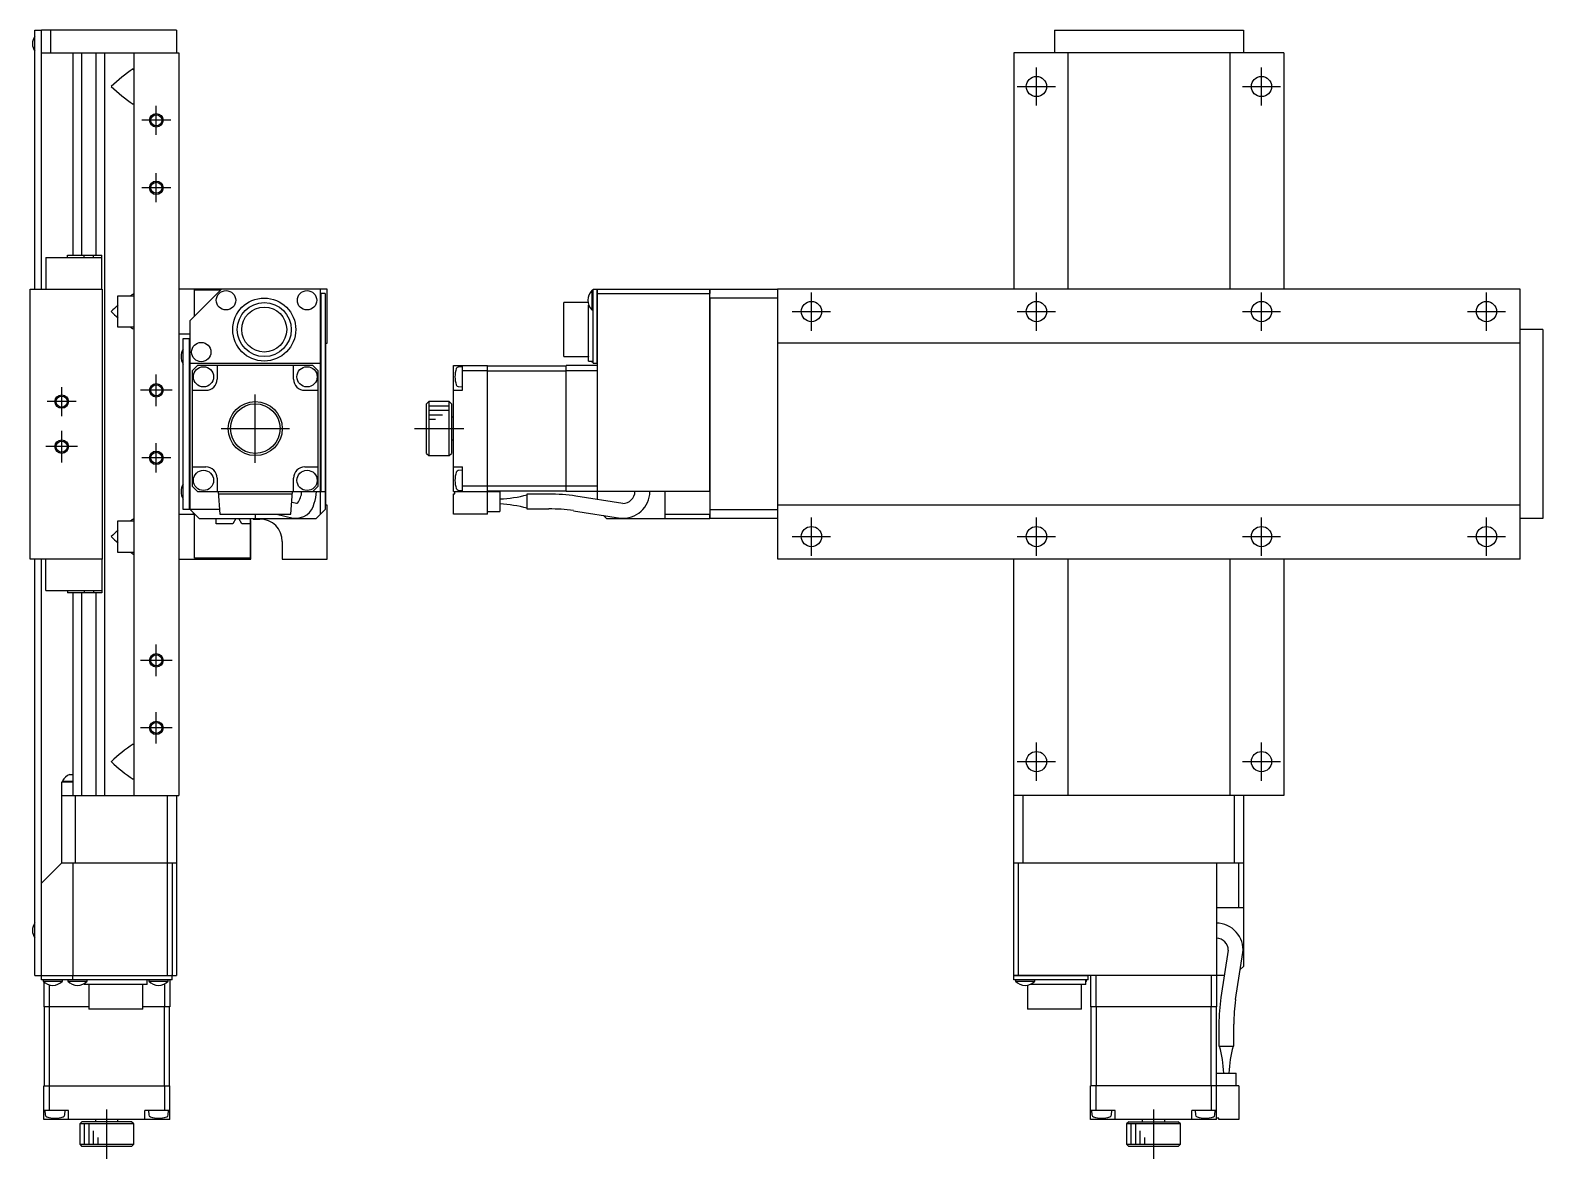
# Model space of a CAD drawing. Extents: x -1 to 693, y -8 to 434.
# Drawn here: x 357.1 to 693.2, y 95.3 to 346.1 of the extents above; entities that cross this region are included whole.
import ezdxf

# ---------------------------------------------------------------- set-up
doc = ezdxf.new("R2010")
doc.units = 0
doc.header["$LTSCALE"] = 0.5
doc.linetypes.add('CENTER', pattern=[50.8, 31.75, -6.35, 6.35, -6.35])
for name, color, linetype in [('MSM_CENTER', 1, 'CENTER'), ('MSM_CONTINUOUS', 7, 'CONTINUOUS'), ('MSM_NARROW', 5, 'CONTINUOUS')]:
    doc.layers.add(name, color=color, linetype=linetype)

msp = doc.modelspace()

# ---------------------------------------------------------------- linework, layer by layer
at = {"layer": 'MSM_CENTER'}
for p, q in [((580.65, 329.32), (580.65, 337.82)), ((630.65, 329.32), (630.65, 337.82)), ((576.4, 333.57), (584.9, 333.57)), ((626.4, 333.57), (634.9, 333.57)), ((388.3, 326.07), (381.84, 326.07)), ((385.07, 322.84), (385.07, 329.3)), ((385.07, 307.84), (385.07, 314.3)), ((388.3, 311.07), (381.84, 311.07)), ((530.65, 279.32), (530.65, 287.82)), ((580.65, 279.32), (580.65, 287.82)), ((630.65, 279.32), (630.65, 287.82)), ((680.65, 279.32), (680.65, 287.82)), ((526.4, 283.57), (534.9, 283.57)), ((576.4, 283.57), (584.9, 283.57)), ((626.4, 283.57), (634.9, 283.57)), ((676.4, 283.57), (684.9, 283.57)), ((385.07, 262.57), (385.07, 269.57)), ((364.07, 260.34), (364.07, 266.8)), ((388.57, 266.07), (381.57, 266.07)), ((367.3, 263.57), (360.84, 263.57)), ((407.07, 249.97), (407.07, 265.17)), ((364.07, 250.07), (364.07, 257.07)), ((399.47, 257.57), (414.67, 257.57)), ((442.43, 257.57), (453.38, 257.57)), ((367.57, 253.57), (360.57, 253.57)), ((385.07, 247.84), (385.07, 254.3)), ((388.3, 251.07), (381.84, 251.07)), ((530.65, 229.32), (530.65, 237.82)), ((580.65, 229.32), (580.65, 237.82)), ((630.65, 229.32), (630.65, 237.82)), ((680.65, 229.32), (680.65, 237.82)), ((526.4, 233.57), (534.9, 233.57)), ((576.4, 233.57), (584.9, 233.57)), ((626.4, 233.57), (634.9, 233.57)), ((676.4, 233.57), (684.9, 233.57)), ((385.07, 202.57), (385.07, 209.57)), ((388.57, 206.07), (381.57, 206.07)), ((385.07, 187.57), (385.07, 194.57)), ((388.57, 191.07), (381.57, 191.07)), ((580.65, 179.32), (580.65, 187.82)), ((630.65, 179.32), (630.65, 187.82)), ((576.4, 183.57), (584.9, 183.57)), ((626.4, 183.57), (634.9, 183.57)), ((374.07, 95.34), (374.07, 106.29)), ((606.65, 106.29), (606.65, 95.34))]:
    msp.add_line(p, q, dxfattribs=at)
at = {"layer": 'MSM_CONTINUOUS'}
for p, q in [((358.07, 288.57), (358.07, 346.07)), ((358.07, 346.07), (359.47, 346.07)), ((359.57, 345.97), (359.47, 346.07)), ((389.57, 346.07), (359.57, 346.07)), ((359.57, 288.57), (359.57, 346.07)), ((361.57, 346.07), (361.57, 341.07)), ((389.57, 346.07), (389.57, 341.07)), ((584.65, 346.07), (584.65, 341.07)), ((584.65, 346.07), (626.65, 346.07)), ((626.65, 346.07), (626.65, 341.07)), ((359.57, 341.07), (390.07, 341.07)), ((366.57, 341.07), (366.57, 296.07)), ((368.54, 296.07), (368.54, 341.07)), ((371.61, 341.07), (371.61, 296.07)), ((373.57, 341.07), (373.57, 176.07)), ((380.07, 341.07), (380.07, 176.07)), ((390.07, 341.07), (390.07, 176.07)), ((575.65, 341.07), (575.65, 288.57)), ((635.65, 341.07), (575.65, 341.07)), ((587.65, 341.07), (587.65, 288.57)), ((623.65, 341.07), (623.65, 288.57)), ((635.65, 341.07), (635.65, 288.57)), ((380.07, 337.31), (379.94, 337.47)), ((380.07, 329.83), (379.94, 329.67)), ((365.37, 296.07), (372.97, 296.07)), ((365.37, 295.57), (365.37, 296.07)), ((369.05, 295.57), (369.05, 296.07)), ((371.1, 295.57), (371.1, 296.07)), ((372.97, 288.57), (372.97, 296.07)), ((360.57, 295.57), (372.97, 295.57)), ((360.57, 295.57), (360.57, 288.57)), ((357.07, 288.57), (373.07, 288.57)), ((357.07, 228.57), (357.07, 288.57)), ((373.07, 288.57), (373.07, 228.57)), ((376.57, 280.07), (376.57, 287.07)), ((376.57, 287.07), (380.07, 287.07)), ((380.07, 287.31), (379.94, 287.47)), ((423.07, 288.57), (390.07, 288.57)), ((399.57, 288.57), (392.57, 281.57)), ((393.57, 282.57), (393.57, 288.37)), ((393.57, 288.37), (399.37, 288.37)), ((421.57, 238.57), (421.57, 288.57)), ((422.57, 287.57), (421.57, 287.57)), ((421.67, 287.57), (421.67, 243.57)), ((422.57, 287.57), (422.57, 239.57)), ((423.07, 276.57), (423.07, 288.57)), ((481.86, 288.22), (481.86, 283.92)), ((482.15, 288.22), (481.86, 288.22)), ((482.15, 272.07), (482.15, 288.57)), ((482.15, 288.57), (483.05, 288.57)), ((483.05, 272.07), (483.05, 288.57)), ((483.05, 288.57), (483.15, 288.47)), ((483.15, 288.57), (508.05, 288.57)), ((483.15, 241.82), (483.15, 288.57)), ((483.15, 287.57), (508.15, 287.57)), ((508.05, 288.57), (508.15, 288.47)), ((508.05, 243.57), (508.05, 288.57)), ((508.15, 288.57), (523.05, 288.57)), ((508.15, 287.57), (508.15, 288.57)), ((523.15, 286.57), (508.15, 286.57)), ((508.15, 237.57), (508.15, 286.57)), ((523.15, 288.47), (523.05, 288.57)), ((688.15, 288.57), (523.15, 288.57)), ((523.15, 228.57), (523.15, 288.57)), ((688.15, 228.57), (688.15, 288.57)), ((475.65, 273.57), (475.65, 285.57)), ((480.99, 285.57), (475.65, 285.57)), ((481.15, 272.57), (481.15, 284.99)), ((481.86, 283.92), (482.15, 283.92)), ((380.07, 280.07), (376.57, 280.07)), ((380.07, 279.83), (379.94, 279.67)), ((392.57, 239.57), (392.57, 281.57)), ((693.15, 279.57), (688.15, 279.57)), ((693.15, 279.57), (693.15, 237.57)), ((392.57, 278.57), (390.07, 278.57)), ((391.07, 239.57), (391.07, 277.57)), ((391.07, 277.57), (392.57, 277.57)), ((392.47, 239.57), (392.47, 277.57)), ((422.77, 276.57), (423.07, 276.57)), ((422.77, 240.57), (422.77, 276.57)), ((688.15, 276.57), (523.15, 276.57)), ((475.65, 273.57), (481.15, 273.57)), ((481.15, 272.57), (482.15, 272.57)), ((481.86, 272.57), (481.86, 272.42)), ((481.86, 272.42), (482.15, 272.42)), ((392.57, 272.07), (421.57, 272.07)), ((394.27, 271.57), (393.07, 270.37)), ((393.07, 270.37), (393.07, 244.77)), ((419.87, 271.57), (394.27, 271.57)), ((398.57, 271.57), (398.57, 268.57)), ((415.57, 268.57), (415.57, 271.57)), ((421.07, 270.37), (419.87, 271.57)), ((421.07, 244.77), (421.07, 270.37)), ((451.15, 243.57), (451.15, 271.57)), ((451.15, 271.57), (458.65, 271.57)), ((453.15, 271.32), (452.17, 271.23)), ((453.15, 266.07), (453.15, 271.57)), ((458.65, 270.37), (453.15, 270.37)), ((458.65, 238.57), (458.65, 271.57)), ((476.15, 271.47), (458.65, 271.47)), ((476.15, 270.33), (458.65, 270.33)), ((483.15, 271.57), (476.15, 271.57)), ((476.15, 243.57), (476.15, 271.57)), ((483.15, 270.37), (476.15, 270.37)), ((482.15, 272.07), (483.05, 272.07)), ((483.05, 272.07), (483.15, 272.17)), ((393.07, 266.07), (396.07, 266.07)), ((418.07, 266.07), (421.07, 266.07)), ((451.15, 266.07), (453.15, 266.07)), ((452.17, 266.9), (453.15, 266.82)), ((445.65, 263.57), (445.15, 263.07)), ((445.15, 252.07), (445.15, 263.07)), ((445.65, 263.57), (445.65, 251.57)), ((450.15, 263.57), (445.65, 263.57)), ((450.15, 251.57), (450.15, 263.57)), ((450.65, 263.07), (450.15, 263.57)), ((450.65, 263.07), (450.65, 252.07)), ((451.15, 260.07), (450.65, 260.07)), ((445.15, 252.07), (445.65, 251.57)), ((450.15, 251.57), (450.65, 252.07)), ((450.65, 255.07), (451.15, 255.07)), ((393.07, 249.07), (396.07, 249.07)), ((418.07, 249.07), (421.07, 249.07)), ((445.65, 251.57), (450.15, 251.57)), ((451.15, 249.07), (453.15, 249.07)), ((453.15, 243.57), (453.15, 249.07)), ((398.57, 246.57), (398.57, 243.57)), ((415.57, 243.57), (415.57, 246.57)), ((453.15, 248.32), (452.17, 248.23)), ((393.07, 244.77), (394.27, 243.57)), ((394.27, 243.57), (421.57, 243.57)), ((398.82, 243.57), (399.17, 238.57)), ((398.86, 243.07), (415.29, 243.07)), ((414.97, 238.57), (415.32, 243.57)), ((419.87, 243.57), (421.07, 244.77)), ((421.67, 243.57), (421.57, 243.67)), ((421.67, 243.57), (422.57, 243.57)), ((451.15, 243.57), (461.45, 243.57)), ((451.15, 238.57), (451.15, 243.07)), ((451.15, 243.07), (451.45, 243.07)), ((451.45, 243.07), (451.45, 243.57)), ((452.17, 243.9), (453.15, 243.82)), ((458.65, 244.77), (453.15, 244.77)), ((476.15, 244.81), (458.65, 244.81)), ((476.15, 243.67), (458.65, 243.67)), ((461.45, 243.57), (461.45, 239.17)), ((467.45, 243.02), (467.45, 239.72)), ((472.31, 243.02), (467.45, 243.02)), ((483.15, 244.77), (476.15, 244.77)), ((483.05, 243.57), (476.15, 243.57)), ((488.73, 240.94), (478.29, 242.59)), ((483.15, 243.67), (483.05, 243.57)), ((508.15, 243.57), (483.15, 243.57)), ((498.15, 237.57), (498.15, 243.57)), ((399.1, 239.57), (391.07, 239.57)), ((394.57, 237.57), (392.57, 239.57)), ((393.37, 238.57), (393.37, 238.77)), ((416.28, 240.92), (415.16, 241.18)), ((416.34, 240.96), (416.26, 240.92)), ((416.44, 241.04), (416.34, 240.96)), ((420.57, 237.57), (422.57, 239.57)), ((423.07, 240.57), (422.77, 240.57)), ((423.07, 228.57), (423.07, 240.57)), ((458.65, 239.17), (461.45, 239.17)), ((467.45, 239.72), (472.31, 239.72)), ((477.77, 239.33), (488.22, 237.68)), ((508.05, 238.57), (508.15, 238.71)), ((508.15, 239.57), (523.15, 239.57)), ((688.15, 240.57), (523.15, 240.57)), ((376.57, 230.07), (376.57, 237.07)), ((376.57, 237.07), (380.07, 237.07)), ((380.07, 237.31), (379.94, 237.47)), ((390.07, 238.57), (393.37, 238.57)), ((393.57, 228.77), (393.57, 238.57)), ((394.57, 237.57), (420.57, 237.57)), ((398.37, 236.37), (398.37, 237.57)), ((402.05, 236.37), (398.37, 236.37)), ((399.17, 238.57), (414.97, 238.57)), ((402.74, 237.56), (402.05, 236.37)), ((404.1, 236.37), (403.41, 237.56)), ((405.97, 236.37), (404.1, 236.37)), ((405.97, 237.57), (405.97, 228.77)), ((406.07, 237.17), (405.97, 237.17)), ((406.07, 228.57), (406.07, 237.17)), ((406.57, 237.47), (406.57, 237.57)), ((406.57, 237.47), (408.07, 237.47)), ((407.07, 238.57), (407.07, 237.57)), ((411.81, 238.57), (415.53, 237.7)), ((458.65, 238.57), (451.15, 238.57)), ((484.45, 238.28), (485.15, 237.57)), ((485.15, 237.57), (508.05, 237.57)), ((498.15, 238.57), (508.05, 238.57)), ((508.05, 237.57), (508.05, 238.57)), ((508.15, 237.67), (508.05, 237.57)), ((523.05, 237.57), (508.15, 237.57)), ((523.05, 237.57), (523.15, 237.67)), ((693.15, 237.57), (688.15, 237.57)), ((413.07, 232.47), (413.07, 228.57)), ((373.07, 228.57), (357.07, 228.57)), ((358.07, 136.07), (358.07, 228.57)), ((359.57, 136.07), (359.57, 228.57)), ((360.57, 221.57), (360.57, 228.57)), ((372.97, 228.57), (372.97, 221.07)), ((380.07, 230.07), (376.57, 230.07)), ((380.07, 229.83), (379.94, 229.67)), ((390.07, 228.57), (406.07, 228.57)), ((405.97, 228.77), (393.57, 228.77)), ((413.07, 228.57), (423.07, 228.57)), ((688.15, 228.57), (523.15, 228.57)), ((575.65, 136.07), (575.65, 228.57)), ((587.65, 228.57), (587.65, 176.07)), ((623.65, 228.57), (623.65, 176.07)), ((635.65, 228.57), (635.65, 176.07)), ((360.57, 221.57), (372.97, 221.57)), ((365.37, 221.57), (365.37, 221.07)), ((372.97, 221.07), (365.37, 221.07)), ((366.57, 221.07), (366.57, 176.07)), ((368.54, 176.07), (368.54, 221.07)), ((369.05, 221.57), (369.05, 221.07)), ((371.1, 221.57), (371.1, 221.07)), ((371.61, 221.07), (371.61, 176.07)), ((380.07, 187.31), (379.94, 187.47)), ((364.07, 161.07), (364.07, 179.07)), ((364.07, 179.07), (366.57, 179.07)), ((364.22, 179.27), (366.57, 179.27)), ((364.22, 179.27), (364.22, 179.07)), ((365.85, 180.72), (366.57, 180.72)), ((380.07, 179.83), (379.94, 179.67)), ((364.07, 176.07), (390.07, 176.07)), ((367.07, 176.07), (367.07, 161.07)), ((387.57, 136.07), (387.57, 176.07)), ((389.57, 176.07), (389.57, 136.07)), ((635.65, 176.07), (575.65, 176.07)), ((577.65, 176.07), (577.65, 161.07)), ((624.65, 161.07), (624.65, 176.07)), ((626.65, 176.07), (626.65, 138.07)), ((364.07, 161.07), (359.57, 156.57)), ((364.07, 161.07), (389.57, 161.07)), ((366.57, 161.07), (366.57, 136.07)), ((388.57, 161.07), (388.57, 136.07)), ((575.65, 161.07), (626.65, 161.07)), ((576.65, 136.07), (576.65, 161.07)), ((620.65, 161.07), (620.65, 136.07)), ((625.65, 151.07), (625.65, 161.07)), ((626.65, 151.07), (620.65, 151.07)), ((623.28, 141.65), (621.63, 131.2)), ((624.89, 130.69), (626.54, 141.14)), ((626.65, 138.07), (625.95, 137.36)), ((358.07, 136.07), (359.47, 136.07)), ((359.47, 136.07), (359.57, 136.17)), ((359.67, 136.07), (359.57, 135.97)), ((359.57, 136.07), (388.57, 136.07)), ((359.57, 135.07), (359.57, 135.97)), ((388.57, 135.97), (359.57, 135.97)), ((388.57, 135.07), (359.57, 135.07)), ((359.92, 135.07), (359.92, 134.78)), ((359.92, 134.78), (364.22, 134.78)), ((360.07, 134.63), (360.07, 129.07)), ((364.22, 134.78), (364.22, 135.07)), ((365.42, 135.07), (365.42, 134.78)), ((365.42, 134.78), (369.72, 134.78)), ((366.61, 136.07), (366.57, 135.97)), ((366.57, 135.07), (366.57, 135.97)), ((369.72, 134.78), (369.72, 135.07)), ((383.07, 134.07), (383.07, 135.07)), ((383.42, 135.07), (383.42, 134.78)), ((383.42, 134.78), (387.72, 134.78)), ((387.72, 134.78), (387.72, 135.07)), ((388.07, 135.07), (388.07, 129.07)), ((388.57, 135.97), (388.47, 136.07)), ((388.67, 136.07), (388.57, 136.17)), ((388.57, 135.07), (388.57, 135.97)), ((388.67, 136.07), (389.57, 136.07)), ((575.65, 135.97), (575.75, 136.07)), ((622.4, 136.07), (575.65, 136.07)), ((575.65, 135.07), (575.65, 135.97)), ((592.15, 135.97), (575.65, 135.97)), ((592.15, 135.07), (575.65, 135.07)), ((576, 135.07), (576, 134.78)), ((576, 134.78), (580.3, 134.78)), ((580.3, 134.78), (580.3, 135.07)), ((591.65, 134.07), (591.65, 135.07)), ((591.65, 134.78), (591.8, 134.78)), ((591.8, 134.78), (591.8, 135.07)), ((592.05, 136.07), (592.15, 135.97)), ((592.15, 135.07), (592.15, 135.97)), ((592.65, 136.07), (592.65, 129.07)), ((593.85, 136.07), (593.85, 129.07)), ((619.45, 136.07), (619.45, 129.07)), ((620.55, 136.07), (620.65, 135.97)), ((620.65, 135.97), (620.65, 129.07)), ((361.27, 133.98), (361.27, 129.07)), ((369.07, 134.27), (369.07, 134.07)), ((383.07, 134.07), (369.07, 134.07)), ((370.07, 134.07), (370.07, 128.57)), ((382.07, 128.57), (382.07, 134.07)), ((386.87, 134.17), (386.87, 129.07)), ((578.65, 133.91), (578.65, 128.57)), ((591.65, 134.07), (579.23, 134.07)), ((590.65, 128.57), (590.65, 134.07)), ((370.07, 129.07), (360.07, 129.07)), ((360.17, 129.07), (360.17, 111.57)), ((361.31, 129.07), (361.31, 111.57)), ((382.07, 128.57), (370.07, 128.57)), ((388.07, 129.07), (382.07, 129.07)), ((386.83, 129.07), (386.83, 111.57)), ((387.97, 129.07), (387.97, 111.57)), ((590.65, 128.57), (578.65, 128.57)), ((620.65, 129.07), (592.65, 129.07)), ((592.75, 129.07), (592.75, 111.57)), ((593.89, 129.07), (593.89, 111.57)), ((619.41, 129.07), (619.41, 111.57)), ((620.55, 129.07), (620.55, 111.57)), ((621.2, 125.23), (621.2, 120.37)), ((624.5, 120.37), (624.5, 125.23)), ((621.2, 120.37), (624.5, 120.37)), ((620.65, 114.37), (625.05, 114.37)), ((620.65, 104.07), (620.65, 114.37)), ((625.05, 111.57), (625.05, 114.37)), ((360.07, 104.07), (360.07, 111.57)), ((360.07, 111.57), (388.07, 111.57)), ((361.27, 111.57), (361.27, 106.07)), ((386.87, 111.57), (386.87, 106.07)), ((388.07, 104.07), (388.07, 111.57)), ((625.65, 111.57), (592.65, 111.57)), ((592.65, 104.07), (592.65, 111.57)), ((593.85, 111.57), (593.85, 106.07)), ((619.45, 111.57), (619.45, 106.07)), ((625.65, 111.57), (625.65, 104.07)), ((365.57, 106.07), (360.07, 106.07)), ((360.32, 106.07), (360.41, 105.08)), ((364.74, 105.08), (364.82, 106.07)), ((365.57, 104.07), (365.57, 106.07)), ((382.57, 104.07), (382.57, 106.07)), ((388.07, 106.07), (382.57, 106.07)), ((383.32, 106.07), (383.41, 105.08)), ((387.74, 105.08), (387.82, 106.07)), ((598.15, 106.07), (592.65, 106.07)), ((592.9, 106.07), (592.99, 105.08)), ((597.32, 105.08), (597.4, 106.07)), ((598.15, 104.07), (598.15, 106.07)), ((615.15, 104.07), (615.15, 106.07)), ((620.65, 106.07), (615.15, 106.07)), ((615.9, 106.07), (615.99, 105.08)), ((620.32, 105.08), (620.4, 106.07)), ((621.15, 104.37), (620.65, 104.37)), ((621.15, 104.07), (621.15, 104.37)), ((388.07, 104.07), (360.07, 104.07)), ((368.57, 103.57), (368.07, 103.07)), ((380.07, 103.07), (368.07, 103.07)), ((368.07, 103.07), (368.07, 98.57)), ((379.57, 103.57), (368.57, 103.57)), ((371.57, 104.07), (371.57, 103.57)), ((376.57, 103.57), (376.57, 104.07)), ((380.07, 103.07), (379.57, 103.57)), ((380.07, 98.57), (380.07, 103.07)), ((620.65, 104.07), (592.65, 104.07)), ((601.15, 103.57), (600.65, 103.07)), ((612.65, 103.07), (600.65, 103.07)), ((600.65, 103.07), (600.65, 98.57)), ((601.15, 103.57), (612.15, 103.57)), ((604.15, 104.07), (604.15, 103.57)), ((609.15, 103.57), (609.15, 104.07)), ((612.65, 103.07), (612.15, 103.57)), ((612.65, 98.57), (612.65, 103.07)), ((625.65, 104.07), (621.15, 104.07)), ((368.07, 98.57), (368.57, 98.07)), ((368.07, 98.57), (380.07, 98.57)), ((379.57, 98.07), (368.57, 98.07)), ((379.57, 98.07), (380.07, 98.57)), ((600.65, 98.57), (612.65, 98.57)), ((600.65, 98.57), (601.15, 98.07)), ((612.15, 98.07), (601.15, 98.07)), ((612.15, 98.07), (612.65, 98.57))]:
    msp.add_line(p, q, dxfattribs=at)
for centre, radius in [((580.65, 333.57), 2.25), ((630.65, 333.57), 2.25), ((385.07, 326.07), 1.23), ((385.07, 311.07), 1.23), ((400.57, 286.07), 2.15), ((409.07, 279.57), 7), ((418.57, 286.07), 2.15), ((530.65, 283.57), 2.25), ((580.65, 283.57), 2.25), ((630.65, 283.57), 2.25), ((680.65, 283.57), 2.25), ((409.07, 279.57), 6), ((409.07, 279.57), 5), ((395.07, 274.57), 2.15), ((395.57, 269.07), 2.25), ((418.57, 269.07), 2.25), ((385.07, 266.07), 1.23), ((364.07, 263.57), 1.23), ((407.07, 257.57), 6), ((407.07, 257.57), 5.5), ((364.07, 253.57), 1.23), ((385.07, 251.07), 1.23), ((395.57, 246.07), 2.25), ((418.57, 246.07), 2.25), ((530.65, 233.57), 2.25), ((580.65, 233.57), 2.25), ((630.65, 233.57), 2.25), ((680.65, 233.57), 2.25), ((385.07, 206.07), 1.23), ((385.07, 191.07), 1.23), ((580.65, 183.57), 2.25), ((630.65, 183.57), 2.25)]:
    msp.add_circle(centre, radius, dxfattribs=at)
for centre, radius, start, end in [((360.57, 343.07), 3, 146.4427, 213.5573), ((397.03, 311.14), 31.38, 122.9812, 134.3908), ((397.03, 356), 31.38, 225.6092, 237.0188), ((397.03, 261.14), 31.38, 122.9812, 124.2994), ((483.95, 286.07), 3, 134.22, 225.78), ((397.03, 261.14), 31.38, 130.674, 134.3908), ((397.03, 306), 31.38, 225.6092, 229.326), ((397.03, 306), 31.38, 235.7006, 237.0188), ((393.57, 273.57), 3, 146.4427, 213.5573), ((483.95, 274.57), 3, 199.4712, 201.0395), ((483.95, 274.57), 3, 221.8103, 225.78), ((457.45, 269.07), 6, 162.3708, 197.6292), ((452.21, 270.73), 0.5, 95, 162.3708), ((396.07, 268.57), 2.5, 270, 0), ((418.07, 268.57), 2.5, 180, 270), ((452.21, 267.4), 0.5, 197.6292, 265), ((396.07, 246.57), 2.5, 0, 90), ((418.07, 246.57), 2.5, 90, 180), ((457.45, 246.07), 6, 162.3708, 197.6292), ((452.21, 247.73), 0.5, 95, 162.3708), ((393.57, 243.57), 3, 146.4427, 213.5573), ((413.03, 243.76), 4.37, 321.3798, 357.4338), ((411.27, 244.15), 9.45, 340.4373, 356.4987), ((452.21, 244.4), 0.5, 197.6292, 265), ((460, 270.78), 28.89, 272.8902, 284.9579), ((472.5, 203.66), 39.35, 81.5412, 90.2655), ((488.78, 243.64), 5.99, 264.6051, 359.3043), ((488.72, 243.67), 2.73, 270.4075, 357.8443), ((416.11, 241.79), 4.14, 262.4446, 348.6833), ((460.04, 212.23), 28.62, 74.9841, 87.1678), ((472.49, 203.58), 36.14, 81.6013, 90.2806), ((397.03, 211.14), 31.38, 122.9812, 124.2994), ((408.07, 232.47), 5, 0, 90), ((397.03, 211.14), 31.38, 130.674, 134.3908), ((397.03, 256), 31.38, 225.6092, 229.326), ((397.03, 256), 31.38, 235.7006, 237.0188), ((397.03, 161.14), 31.38, 122.9812, 134.3908), ((397.03, 206), 31.38, 225.6092, 237.0188), ((367.07, 177.71), 3.25, 112.061, 151.2734), ((360.57, 146.07), 3, 146.4427, 213.5573), ((620.58, 141.7), 5.99, 354.6051, 89.3043), ((620.55, 141.63), 2.73, 0.4075, 87.8443), ((362.07, 136.87), 3, 224.22, 315.78), ((367.57, 136.87), 3, 224.22, 315.78), ((385.57, 136.87), 3, 224.22, 315.78), ((578.15, 136.87), 3, 224.22, 315.78), ((589.65, 136.87), 3, 311.8103, 315.78), ((589.65, 136.87), 3, 289.4712, 291.0395), ((660.56, 125.41), 39.35, 171.5412, 180.2655), ((660.64, 125.41), 36.14, 171.6013, 180.2806), ((593.44, 112.91), 28.89, 2.8902, 14.9579), ((651.99, 112.95), 28.62, 164.9841, 177.1678), ((360.91, 105.13), 0.5, 185, 252.3708), ((362.57, 110.37), 6, 252.3708, 287.6292), ((364.24, 105.13), 0.5, 287.6292, 355), ((383.91, 105.13), 0.5, 185, 252.3708), ((385.57, 110.37), 6, 252.3708, 287.6292), ((387.24, 105.13), 0.5, 287.6292, 355), ((593.49, 105.13), 0.5, 185, 252.3708), ((595.15, 110.37), 6, 252.3708, 287.6292), ((596.82, 105.13), 0.5, 287.6292, 355), ((616.49, 105.13), 0.5, 185, 252.3708), ((618.15, 110.37), 6, 252.3708, 287.6292), ((619.82, 105.13), 0.5, 287.6292, 355)]:
    msp.add_arc(centre, radius, start, end, dxfattribs=at)
at = {"layer": 'MSM_NARROW'}
for p, q in [((450.15, 262.57), (445.65, 262.57)), ((450.15, 261.57), (445.65, 261.57)), ((448.65, 260.57), (445.65, 260.57)), ((447.15, 259.57), (445.65, 259.57)), ((369.07, 103.07), (369.07, 98.57)), ((370.07, 103.07), (370.07, 98.57)), ((371.07, 101.57), (371.07, 98.57)), ((601.65, 103.07), (601.65, 98.57)), ((602.65, 103.07), (602.65, 98.57)), ((603.65, 101.57), (603.65, 98.57)), ((372.07, 100.07), (372.07, 98.57)), ((604.65, 100.07), (604.65, 98.57))]:
    msp.add_line(p, q, dxfattribs=at)
for centre in [(385.07, 326.07), (385.07, 311.07), (385.07, 266.07), (364.07, 263.57), (364.07, 253.57), (385.07, 251.07), (385.07, 206.07), (385.07, 191.07)]:
    msp.add_circle(centre, 1.5, dxfattribs=at)

doc.saveas('drawing.dxf')
